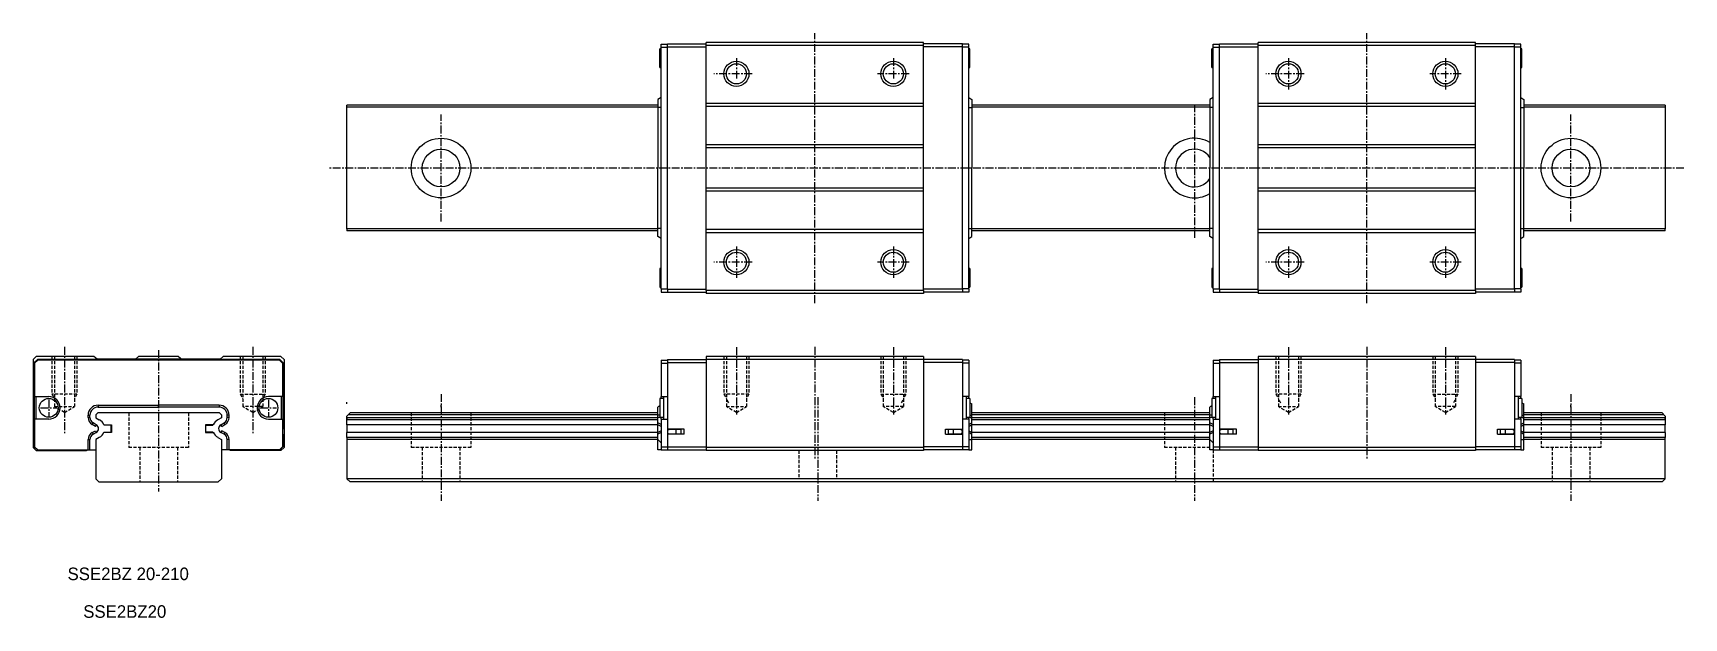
# Model space of a CAD drawing. Extents: x 2 to 265, y 0 to 93.
import ezdxf

# ---------------------------------------------------------------- set-up
doc = ezdxf.new("R2010")
doc.units = 0
doc.linetypes.add('CENTER', pattern=[2, 1.25, -0.25, 0.25, -0.25])
doc.linetypes.add('DASHED', pattern=[0.75, 0.5, -0.25])
doc.layers.get('0').update_dxf_attribs({"linetype": 'CONTINUOUS'})
doc.layers.add('CENTER', color=1, linetype='CENTER')

msp = doc.modelspace()

# ---------------------------------------------------------------- linework, layer by layer
at = {"color": 7, "linetype": 'CONTINUOUS'}
for p, q in [((102.05, 90.5), (101.85, 90.5)), ((101.85, 87.5), (101.85, 90.5)), ((102.05, 90.75), (102.05, 91.25)), ((102.05, 91.25), (103.05, 91.25)), ((102.05, 52.25), (102.05, 90.75)), ((102.05, 90.75), (103.05, 90.75)), ((103.05, 91.3), (109.25, 91.3)), ((103.05, 90.8), (103.05, 91.3)), ((103.05, 52.2), (103.05, 90.8)), ((103.05, 90.8), (109.25, 90.8)), ((143.85, 91.5), (109.25, 91.5)), ((109.25, 91), (109.25, 91.5)), ((109.25, 52), (109.25, 91)), ((143.85, 91), (109.25, 91)), ((143.85, 91), (143.85, 91.5)), ((150.05, 91.3), (143.85, 91.3)), ((143.85, 52), (143.85, 91)), ((150.05, 90.8), (143.85, 90.8)), ((150.05, 90.8), (150.05, 91.3)), ((151.05, 91.25), (150.05, 91.25)), ((150.05, 52.2), (150.05, 90.8)), ((151.05, 90.75), (150.05, 90.75)), ((151.05, 90.75), (151.05, 91.25)), ((151.05, 52.25), (151.05, 90.75)), ((151.25, 90.5), (151.05, 90.5)), ((151.25, 87.5), (151.25, 90.5)), ((189.79, 87.5), (189.79, 90.5)), ((189.99, 90.5), (189.79, 90.5)), ((189.99, 91.25), (190.99, 91.25)), ((189.99, 90.75), (189.99, 91.25)), ((189.99, 90.75), (190.99, 90.75)), ((189.99, 52.25), (189.99, 90.75)), ((190.99, 90.8), (190.99, 91.3)), ((190.99, 91.3), (197.19, 91.3)), ((190.99, 90.8), (197.19, 90.8)), ((190.99, 52.2), (190.99, 90.8)), ((197.19, 91), (197.19, 91.5)), ((231.79, 91.5), (197.19, 91.5)), ((231.79, 91), (197.19, 91)), ((197.19, 52), (197.19, 91)), ((231.79, 91), (231.79, 91.5)), ((237.99, 91.3), (231.79, 91.3)), ((231.79, 52), (231.79, 91)), ((237.99, 90.8), (231.79, 90.8)), ((237.99, 90.8), (237.99, 91.3)), ((238.99, 91.25), (237.99, 91.25)), ((237.99, 52.2), (237.99, 90.8)), ((238.99, 90.75), (237.99, 90.75)), ((238.99, 90.75), (238.99, 91.25)), ((238.99, 52.25), (238.99, 90.75)), ((239.19, 90.5), (238.99, 90.5)), ((239.19, 87.5), (239.19, 90.5)), ((101.85, 87.5), (102.05, 87.5)), ((151.05, 87.5), (151.25, 87.5)), ((189.79, 87.5), (189.99, 87.5)), ((238.99, 87.5), (239.19, 87.5)), ((102.05, 82.73), (101.55, 82.43)), ((101.55, 82.43), (101.55, 81.13)), ((143.85, 81.8), (109.25, 81.8)), ((151.05, 82.73), (151.55, 82.43)), ((151.55, 82.43), (151.55, 81.13)), ((189.99, 82.73), (189.49, 82.43)), ((189.49, 82.43), (189.49, 81.13)), ((231.79, 81.8), (197.19, 81.8)), ((238.99, 82.73), (239.49, 82.43)), ((239.49, 82.43), (239.49, 81.13)), ((101.55, 81.5), (52, 81.5)), ((52, 81.2), (52, 81.5)), ((52, 61.8), (52, 81.2)), ((101.55, 81.2), (52, 81.2)), ((101.55, 81.13), (101.55, 71.5)), ((102.05, 81.13), (101.55, 81.13)), ((143.85, 81.3), (109.25, 81.3)), ((151.05, 81.13), (151.55, 81.13)), ((189.49, 81.5), (151.55, 81.5)), ((189.49, 81.2), (151.55, 81.2)), ((151.55, 81.13), (151.55, 71.5)), ((189.99, 81.13), (189.49, 81.13)), ((189.49, 81.13), (189.49, 71.5)), ((231.79, 81.3), (197.19, 81.3)), ((238.99, 81.13), (239.49, 81.13)), ((262, 81.5), (239.49, 81.5)), ((262, 81.2), (239.49, 81.2)), ((239.49, 81.13), (239.49, 71.5)), ((262, 81.5), (262, 81.2)), ((262, 81.2), (262, 61.8)), ((143.85, 75.2), (109.25, 75.2)), ((143.85, 74.7), (109.25, 74.7)), ((231.79, 75.2), (197.19, 75.2)), ((231.79, 74.7), (197.19, 74.7)), ((101.55, 61.87), (101.55, 71.5)), ((151.55, 71.5), (151.05, 71.5)), ((151.55, 61.87), (151.55, 71.5)), ((189.49, 61.87), (189.49, 71.5)), ((239.49, 71.5), (238.99, 71.5)), ((239.49, 61.87), (239.49, 71.5)), ((143.85, 68.3), (109.25, 68.3)), ((143.85, 67.8), (109.25, 67.8)), ((231.79, 68.3), (197.19, 68.3)), ((231.79, 67.8), (197.19, 67.8)), ((101.55, 61.8), (52, 61.8)), ((52, 61.8), (52, 61.5)), ((101.55, 61.5), (52, 61.5)), ((102.05, 61.87), (101.55, 61.87)), ((101.55, 60.57), (101.55, 61.87)), ((102.05, 60.27), (101.55, 60.57)), ((143.85, 61.7), (109.25, 61.7)), ((143.85, 61.2), (109.25, 61.2)), ((151.05, 61.87), (151.55, 61.87)), ((151.05, 60.27), (151.55, 60.57)), ((151.55, 60.57), (151.55, 61.87)), ((189.49, 61.8), (151.55, 61.8)), ((189.49, 61.5), (151.55, 61.5)), ((189.49, 60.57), (189.49, 61.87)), ((189.99, 61.87), (189.49, 61.87)), ((189.99, 60.27), (189.49, 60.57)), ((231.79, 61.7), (197.19, 61.7)), ((231.79, 61.2), (197.19, 61.2)), ((238.99, 61.87), (239.49, 61.87)), ((238.99, 60.27), (239.49, 60.57)), ((239.49, 60.57), (239.49, 61.87)), ((262, 61.8), (239.49, 61.8)), ((262, 61.5), (239.49, 61.5)), ((262, 61.5), (262, 61.8)), ((102.05, 55.5), (101.85, 55.5)), ((101.85, 55.5), (101.85, 52.5)), ((151.25, 55.5), (151.05, 55.5)), ((151.25, 55.5), (151.25, 52.5)), ((189.79, 55.5), (189.79, 52.5)), ((189.99, 55.5), (189.79, 55.5)), ((239.19, 55.5), (238.99, 55.5)), ((239.19, 55.5), (239.19, 52.5)), ((101.85, 52.5), (102.05, 52.5)), ((102.05, 52.25), (102.05, 51.75)), ((102.05, 52.25), (103.05, 52.25)), ((102.05, 51.75), (103.05, 51.75)), ((103.05, 52.2), (109.25, 52.2)), ((103.05, 52.2), (103.05, 51.7)), ((103.05, 51.7), (109.25, 51.7)), ((143.85, 52), (109.25, 52)), ((109.25, 52), (109.25, 51.5)), ((143.85, 51.5), (109.25, 51.5)), ((150.05, 52.2), (143.85, 52.2)), ((143.85, 52), (143.85, 51.5)), ((150.05, 51.7), (143.85, 51.7)), ((151.05, 52.25), (150.05, 52.25)), ((150.05, 52.2), (150.05, 51.7)), ((151.05, 51.75), (150.05, 51.75)), ((151.05, 52.5), (151.25, 52.5)), ((151.05, 52.25), (151.05, 51.75)), ((189.79, 52.5), (189.99, 52.5)), ((189.99, 52.25), (190.99, 52.25)), ((189.99, 52.25), (189.99, 51.75)), ((189.99, 51.75), (190.99, 51.75)), ((190.99, 52.2), (190.99, 51.7)), ((190.99, 52.2), (197.19, 52.2)), ((190.99, 51.7), (197.19, 51.7)), ((197.19, 52), (197.19, 51.5)), ((231.79, 52), (197.19, 52)), ((231.79, 51.5), (197.19, 51.5)), ((237.99, 52.2), (231.79, 52.2)), ((231.79, 52), (231.79, 51.5)), ((237.99, 51.7), (231.79, 51.7)), ((238.99, 52.25), (237.99, 52.25)), ((237.99, 52.2), (237.99, 51.7)), ((238.99, 51.75), (237.99, 51.75)), ((238.99, 52.5), (239.19, 52.5)), ((238.99, 52.25), (238.99, 51.75)), ((2.5, 41.5), (2, 41)), ((2, 41), (2, 27)), ((2.7, 41), (2.2, 40.5)), ((2.2, 40.5), (2.2, 29.9)), ((2.75, 40.9), (2.25, 40.4)), ((2.25, 40.4), (2.25, 35.1)), ((11.7, 41.5), (2.5, 41.5)), ((41.3, 41), (2.7, 41)), ((41.25, 40.9), (2.75, 40.9)), ((12.2, 41.05), (11.7, 41.5)), ((31.8, 41.05), (12.2, 41.05)), ((18.8, 41.5), (18.3, 41.05)), ((25.2, 41.5), (18.8, 41.5)), ((25.2, 41.5), (25.7, 41.05)), ((31.8, 41.05), (32.3, 41.5)), ((41.5, 41.5), (32.3, 41.5)), ((41.25, 40.9), (41.75, 40.4)), ((41.3, 41), (41.8, 40.5)), ((41.5, 41.5), (42, 41)), ((41.75, 40.4), (41.75, 35.1)), ((41.8, 40.5), (41.8, 29.9)), ((42, 41), (42, 27)), ((102.05, 40.9), (102.05, 40.4)), ((102.05, 40.9), (103.05, 40.9)), ((102.05, 40.4), (102.05, 35.1)), ((102.05, 40.4), (103.05, 40.4)), ((103.05, 41), (109.25, 41)), ((103.05, 41), (103.05, 40.5)), ((103.05, 40.5), (109.25, 40.5)), ((103.05, 40.5), (103.05, 29.9)), ((143.85, 41.5), (109.25, 41.5)), ((109.25, 41.5), (109.25, 41)), ((143.85, 41), (109.25, 41)), ((109.25, 41), (109.25, 27)), ((143.85, 41.5), (143.85, 41)), ((143.85, 41), (143.85, 27)), ((150.05, 41), (143.85, 41)), ((150.05, 40.5), (143.85, 40.5)), ((150.05, 41), (150.05, 40.5)), ((151.05, 40.9), (150.05, 40.9)), ((150.05, 40.5), (150.05, 29.9)), ((151.05, 40.4), (150.05, 40.4)), ((151.05, 40.9), (151.05, 40.4)), ((151.05, 40.4), (151.05, 35.1)), ((189.99, 40.9), (190.99, 40.9)), ((189.99, 40.9), (189.99, 40.4)), ((189.99, 40.4), (190.99, 40.4)), ((189.99, 40.4), (189.99, 35.1)), ((190.99, 41), (190.99, 40.5)), ((190.99, 41), (197.19, 41)), ((190.99, 40.5), (190.99, 29.9)), ((190.99, 40.5), (197.19, 40.5)), ((197.19, 41.5), (197.19, 41)), ((231.79, 41.5), (197.19, 41.5)), ((197.19, 41), (197.19, 27)), ((231.79, 41), (197.19, 41)), ((231.79, 41.5), (231.79, 41)), ((237.99, 41), (231.79, 41)), ((231.79, 41), (231.79, 27)), ((237.99, 40.5), (231.79, 40.5)), ((237.99, 41), (237.99, 40.5)), ((238.99, 40.9), (237.99, 40.9)), ((237.99, 40.5), (237.99, 29.9)), ((238.99, 40.4), (237.99, 40.4)), ((238.99, 40.9), (238.99, 40.4)), ((238.99, 40.4), (238.99, 35.1)), ((2.25, 35.1), (4.5, 35.1)), ((2.45, 35.1), (2.45, 31.5)), ((41.75, 35.1), (39.5, 35.1)), ((41.55, 35.1), (41.55, 31.5)), ((52, 33.93), (52, 34.23)), ((102.45, 34.8), (101.85, 34.8)), ((101.85, 34.8), (101.85, 31.8)), ((102.05, 34.8), (102.05, 35.1)), ((102.05, 35.1), (103.05, 35.1)), ((102.45, 35.1), (102.45, 31.5)), ((151.05, 35.1), (150.05, 35.1)), ((150.65, 35.1), (150.65, 31.5)), ((151.25, 34.8), (150.65, 34.8)), ((151.05, 34.8), (151.05, 35.1)), ((151.25, 34.8), (151.25, 31.8)), ((189.79, 34.8), (189.79, 31.8)), ((190.39, 34.8), (189.79, 34.8)), ((189.99, 35.1), (190.99, 35.1)), ((189.99, 34.8), (189.99, 35.1)), ((190.39, 35.1), (190.39, 31.5)), ((238.99, 35.1), (237.99, 35.1)), ((238.59, 35.1), (238.59, 31.5)), ((239.19, 34.8), (238.59, 34.8)), ((238.99, 34.8), (238.99, 35.1)), ((239.19, 34.8), (239.19, 31.8)), ((10.77, 31.76), (10.77, 32.13)), ((10.77, 32.13), (11.07, 32.13)), ((10.77, 31.76), (11.07, 31.76)), ((11.07, 31.76), (11.07, 32.13)), ((12.3, 32.5), (12, 32.2)), ((12, 32.2), (12, 31.72)), ((12, 31.72), (12.56, 31.4)), ((31.7, 32.5), (12.3, 32.5)), ((12.37, 33.73), (22, 33.73)), ((12.37, 33.73), (12.37, 33.43)), ((12.37, 33.43), (22, 33.43)), ((31.63, 33.73), (22, 33.73)), ((22, 33.43), (22, 33.73)), ((31.63, 33.43), (22, 33.43)), ((32, 31.72), (31.44, 31.4)), ((31.63, 33.73), (31.63, 33.43)), ((31.7, 32.5), (32, 32.2)), ((32, 32.2), (32, 31.72)), ((33.23, 32.13), (32.93, 32.13)), ((32.93, 31.76), (32.93, 32.13)), ((33.23, 31.76), (32.93, 31.76)), ((33.23, 31.76), (33.23, 32.13)), ((52.5, 32.5), (52, 32)), ((52, 30.6), (52, 32)), ((101.55, 31.72), (52, 31.72)), ((52, 31.72), (52, 31.4)), ((101.55, 32.2), (52.2, 32.2)), ((101.55, 32.5), (52.5, 32.5)), ((67, 33.43), (67, 33.73)), ((101.85, 33.61), (101.55, 33.43)), ((101.55, 32.13), (101.55, 33.43)), ((101.55, 31.76), (101.55, 32.13)), ((101.85, 32.13), (101.55, 32.13)), ((102.05, 31.76), (101.55, 31.76)), ((101.55, 30.9), (101.55, 31.76)), ((101.85, 31.8), (102.45, 31.8)), ((102.05, 31.5), (102.05, 31.8)), ((150.65, 31.8), (151.25, 31.8)), ((151.05, 31.5), (151.05, 31.8)), ((151.05, 31.76), (151.55, 31.76)), ((151.25, 34.11), (151.55, 33.93)), ((151.25, 32.13), (151.55, 32.13)), ((151.55, 32.13), (151.55, 33.93)), ((189.49, 32.5), (151.55, 32.5)), ((189.49, 32.2), (151.55, 32.2)), ((151.55, 31.76), (151.55, 32.13)), ((151.55, 30.9), (151.55, 31.76)), ((189.49, 31.72), (151.55, 31.72)), ((189.79, 33.61), (189.49, 33.43)), ((189.49, 32.13), (189.49, 33.43)), ((189.79, 32.13), (189.49, 32.13)), ((189.49, 31.76), (189.49, 32.13)), ((189.49, 30.9), (189.49, 31.76)), ((189.99, 31.76), (189.49, 31.76)), ((189.79, 31.8), (190.39, 31.8)), ((189.99, 31.5), (189.99, 31.8)), ((238.59, 31.8), (239.19, 31.8)), ((238.99, 31.5), (238.99, 31.8)), ((238.99, 31.76), (239.49, 31.76)), ((239.19, 34.11), (239.49, 33.93)), ((239.19, 32.13), (239.49, 32.13)), ((239.49, 32.13), (239.49, 33.93)), ((261.5, 32.5), (239.49, 32.5)), ((261.8, 32.2), (239.49, 32.2)), ((239.49, 31.76), (239.49, 32.13)), ((239.49, 30.9), (239.49, 31.76)), ((262, 31.72), (239.49, 31.72)), ((247, 33.43), (247, 33.73)), ((261.5, 32.5), (262, 32)), ((262, 32), (262, 30.6)), ((262, 31.4), (262, 31.72)), ((2.2, 29.9), (2.25, 29.9)), ((2.2, 29.1), (2.2, 29.9)), ((2.2, 29.1), (2.2, 27.1)), ((2.2, 29.1), (2.25, 29.1)), ((2.25, 31.5), (2.25, 27.1)), ((4.5, 31.5), (2.25, 31.5)), ((11.42, 30.64), (11.57, 30.9)), ((11.93, 30.35), (11.42, 30.64)), ((11.42, 29.36), (11.93, 29.65)), ((11.42, 29.36), (11.57, 29.1)), ((12.08, 30.61), (11.57, 30.9)), ((11.57, 29.1), (12.08, 29.39)), ((11.93, 30.35), (12.08, 30.61)), ((11.93, 29.65), (12.08, 29.39)), ((13.28, 30.6), (14.5, 30.6)), ((14.5, 29.4), (13.28, 29.4)), ((13.38, 30.55), (13.36, 30.6)), ((13.36, 29.4), (13.38, 29.45)), ((14.45, 30.55), (13.38, 30.55)), ((13.38, 29.45), (14.45, 29.45)), ((14.45, 29.45), (14.45, 30.55)), ((14.5, 30.6), (14.5, 29.4)), ((29.5, 30.6), (29.5, 29.4)), ((30.72, 30.6), (29.5, 30.6)), ((29.5, 29.4), (30.72, 29.4)), ((29.55, 30.55), (30.62, 30.55)), ((29.55, 29.45), (29.55, 30.55)), ((30.62, 29.45), (29.55, 29.45)), ((30.62, 30.55), (30.64, 30.6)), ((30.64, 29.4), (30.62, 29.45)), ((31.92, 30.61), (32.43, 30.9)), ((32.07, 30.35), (31.92, 30.61)), ((32.07, 29.65), (31.92, 29.39)), ((32.43, 29.1), (31.92, 29.39)), ((32.07, 30.35), (32.58, 30.64)), ((32.58, 29.36), (32.07, 29.65)), ((32.58, 30.64), (32.43, 30.9)), ((32.58, 29.36), (32.43, 29.1)), ((39.5, 31.5), (41.75, 31.5)), ((41.75, 31.5), (41.75, 27.1)), ((41.8, 29.9), (41.75, 29.9)), ((41.8, 29.1), (41.75, 29.1)), ((41.8, 29.1), (41.8, 29.9)), ((41.8, 29.1), (41.8, 27.1)), ((101.55, 31.4), (52, 31.4)), ((101.55, 30.6), (52, 30.6)), ((52, 30.6), (52, 29.4)), ((101.55, 29.4), (52, 29.4)), ((52, 28.6), (52, 29.4)), ((101.55, 30.61), (101.55, 30.9)), ((102.05, 30.64), (101.55, 30.9)), ((101.55, 29.39), (101.55, 30.61)), ((102.05, 30.35), (101.55, 30.61)), ((102.05, 29.65), (101.55, 29.39)), ((101.55, 29.1), (101.55, 29.39)), ((102.05, 29.36), (101.55, 29.1)), ((101.55, 28.24), (101.55, 29.1)), ((102.05, 31.5), (102.05, 27.1)), ((102.05, 31.5), (103.05, 31.5)), ((105.75, 29.9), (103.05, 29.9)), ((103.05, 29.9), (103.05, 29.1)), ((103.05, 29.1), (103.05, 27.1)), ((105.75, 29.1), (103.05, 29.1)), ((104.45, 29.85), (103.4, 29.85)), ((104.45, 29.85), (103.4, 29.85)), ((103.4, 29.15), (104.45, 29.15)), ((103.4, 29.15), (104.45, 29.15)), ((103.85, 29.85), (103.85, 29.9)), ((103.85, 29.1), (103.85, 29.15)), ((104.31, 29.85), (104.31, 29.9)), ((104.31, 29.1), (104.31, 29.15)), ((104.45, 29.5), (104.45, 29.85)), ((105.25, 29.85), (104.45, 29.85)), ((105.25, 29.85), (104.45, 29.85)), ((104.45, 29.5), (104.45, 29.85)), ((104.45, 29.15), (104.45, 29.5)), ((104.45, 29.15), (104.45, 29.5)), ((104.45, 29.15), (105.25, 29.15)), ((104.45, 29.15), (105.25, 29.15)), ((105.25, 29.5), (105.25, 29.85)), ((105.25, 29.5), (105.25, 29.85)), ((105.25, 29.15), (105.25, 29.5)), ((105.25, 29.15), (105.25, 29.5)), ((105.75, 29.1), (105.75, 29.9)), ((147.35, 29.9), (150.05, 29.9)), ((147.35, 29.1), (147.35, 29.9)), ((147.35, 29.1), (150.05, 29.1)), ((148.65, 29.85), (147.85, 29.85)), ((147.85, 29.5), (147.85, 29.85)), ((147.85, 29.15), (147.85, 29.5)), ((147.85, 29.15), (148.65, 29.15)), ((149.7, 29.85), (148.65, 29.85)), ((148.65, 29.5), (148.65, 29.85)), ((148.65, 29.15), (148.65, 29.5)), ((148.65, 29.15), (149.7, 29.15)), ((148.79, 29.85), (148.79, 29.9)), ((148.79, 29.1), (148.79, 29.15)), ((149.25, 29.85), (149.25, 29.9)), ((149.25, 29.1), (149.25, 29.15)), ((151.05, 31.5), (150.05, 31.5)), ((150.05, 29.9), (150.05, 29.1)), ((150.05, 29.1), (150.05, 27.1)), ((151.05, 31.5), (151.05, 27.1)), ((151.05, 30.64), (151.55, 30.9)), ((151.05, 30.35), (151.55, 30.61)), ((151.05, 29.65), (151.55, 29.39)), ((151.05, 29.36), (151.55, 29.1)), ((189.49, 31.4), (151.55, 31.4)), ((151.55, 30.61), (151.55, 30.9)), ((151.55, 29.39), (151.55, 30.61)), ((189.49, 30.6), (151.55, 30.6)), ((189.49, 29.4), (151.55, 29.4)), ((151.55, 29.1), (151.55, 29.39)), ((151.55, 28.24), (151.55, 29.1)), ((189.99, 30.64), (189.49, 30.9)), ((189.49, 30.61), (189.49, 30.9)), ((189.99, 30.35), (189.49, 30.61)), ((189.49, 29.39), (189.49, 30.61)), ((189.99, 29.65), (189.49, 29.39)), ((189.49, 29.1), (189.49, 29.39)), ((189.99, 29.36), (189.49, 29.1)), ((189.49, 28.24), (189.49, 29.1)), ((189.99, 31.5), (190.99, 31.5)), ((189.99, 31.5), (189.99, 27.1)), ((190.99, 29.9), (190.99, 29.1)), ((193.69, 29.9), (190.99, 29.9)), ((193.69, 29.1), (190.99, 29.1)), ((190.99, 29.1), (190.99, 27.1)), ((192.39, 29.85), (191.34, 29.85)), ((192.39, 29.85), (191.34, 29.85)), ((191.34, 29.15), (192.39, 29.15)), ((191.34, 29.15), (192.39, 29.15)), ((191.79, 29.85), (191.79, 29.9)), ((191.79, 29.1), (191.79, 29.15)), ((192.25, 29.85), (192.25, 29.9)), ((192.25, 29.1), (192.25, 29.15)), ((192.39, 29.5), (192.39, 29.85)), ((193.19, 29.85), (192.39, 29.85)), ((193.19, 29.85), (192.39, 29.85)), ((192.39, 29.5), (192.39, 29.85)), ((192.39, 29.15), (192.39, 29.5)), ((192.39, 29.15), (192.39, 29.5)), ((192.39, 29.15), (193.19, 29.15)), ((192.39, 29.15), (193.19, 29.15)), ((193.19, 29.5), (193.19, 29.85)), ((193.19, 29.5), (193.19, 29.85)), ((193.19, 29.15), (193.19, 29.5)), ((193.19, 29.15), (193.19, 29.5)), ((193.69, 29.1), (193.69, 29.9)), ((235.29, 29.1), (235.29, 29.9)), ((235.29, 29.9), (237.99, 29.9)), ((235.29, 29.1), (237.99, 29.1)), ((235.79, 29.5), (235.79, 29.85)), ((236.59, 29.85), (235.79, 29.85)), ((235.79, 29.15), (235.79, 29.5)), ((235.79, 29.15), (236.59, 29.15)), ((236.59, 29.5), (236.59, 29.85)), ((237.64, 29.85), (236.59, 29.85)), ((236.59, 29.15), (236.59, 29.5)), ((236.59, 29.15), (237.64, 29.15)), ((236.73, 29.85), (236.73, 29.9)), ((236.73, 29.1), (236.73, 29.15)), ((237.19, 29.85), (237.19, 29.9)), ((237.19, 29.1), (237.19, 29.15)), ((238.99, 31.5), (237.99, 31.5)), ((237.99, 29.9), (237.99, 29.1)), ((237.99, 29.1), (237.99, 27.1)), ((238.99, 31.5), (238.99, 27.1)), ((238.99, 30.64), (239.49, 30.9)), ((238.99, 30.35), (239.49, 30.61)), ((238.99, 29.65), (239.49, 29.39)), ((238.99, 29.36), (239.49, 29.1)), ((262, 31.4), (239.49, 31.4)), ((239.49, 30.61), (239.49, 30.9)), ((239.49, 29.39), (239.49, 30.61)), ((262, 30.6), (239.49, 30.6)), ((262, 29.4), (239.49, 29.4)), ((239.49, 29.1), (239.49, 29.39)), ((239.49, 28.24), (239.49, 29.1)), ((262, 29.4), (262, 30.6)), ((262, 29.4), (262, 28.6)), ((2, 27), (2.5, 26.5)), ((2.2, 27.1), (2.7, 26.6)), ((2.25, 27.1), (2.75, 26.6)), ((2.5, 26.5), (10.53, 26.5)), ((2.7, 26.6), (2.75, 26.6)), ((2.75, 26.6), (10.77, 26.6)), ((10.53, 26.5), (10.74, 26.6)), ((10.77, 28.24), (11.07, 28.24)), ((10.77, 26.6), (10.77, 28.24)), ((10.77, 26.6), (11.07, 26.6)), ((11.07, 26.6), (11.07, 28.24)), ((11.07, 26.6), (12, 26.6)), ((12.56, 28.6), (12, 28.28)), ((12, 28.28), (12, 22)), ((31.44, 28.6), (32, 28.28)), ((32, 28.28), (32, 22)), ((32.93, 26.6), (32, 26.6)), ((33.23, 28.24), (32.93, 28.24)), ((32.93, 26.6), (32.93, 28.24)), ((33.23, 26.6), (32.93, 26.6)), ((33.23, 26.6), (33.23, 28.24)), ((41.25, 26.6), (33.23, 26.6)), ((33.47, 26.5), (33.26, 26.6)), ((41.5, 26.5), (33.47, 26.5)), ((41.75, 27.1), (41.25, 26.6)), ((41.3, 26.6), (41.25, 26.6)), ((41.8, 27.1), (41.3, 26.6)), ((42, 27), (41.5, 26.5)), ((101.55, 28.6), (52, 28.6)), ((52, 28.6), (52, 28.28)), ((52, 28.28), (52, 22)), ((101.55, 28.28), (52, 28.28)), ((101.55, 26.6), (101.55, 28.24)), ((102.05, 27.74), (101.55, 28.24)), ((102.05, 26.6), (101.55, 26.6)), ((102.05, 27.1), (102.05, 26.6)), ((102.05, 27.1), (103.05, 27.1)), ((102.05, 26.6), (103.05, 26.6)), ((103.05, 27.1), (109.25, 27.1)), ((103.05, 27.1), (103.05, 26.6)), ((103.05, 26.6), (109.25, 26.6)), ((143.85, 27), (109.25, 27)), ((109.25, 27), (109.25, 26.5)), ((143.85, 26.5), (109.25, 26.5)), ((150.05, 27.1), (143.85, 27.1)), ((143.85, 27), (143.85, 26.5)), ((150.05, 26.6), (143.85, 26.6)), ((150.05, 27.1), (150.05, 26.6)), ((151.05, 27.1), (150.05, 27.1)), ((151.05, 26.6), (150.05, 26.6)), ((151.05, 28.24), (151.55, 28.24)), ((151.05, 27.1), (151.05, 26.6)), ((151.05, 26.6), (151.55, 26.6)), ((189.49, 28.6), (151.55, 28.6)), ((189.49, 28.28), (151.55, 28.28)), ((151.55, 26.6), (151.55, 28.24)), ((189.99, 27.74), (189.49, 28.24)), ((189.49, 26.6), (189.49, 28.24)), ((189.99, 26.6), (189.49, 26.6)), ((189.99, 27.1), (190.99, 27.1)), ((189.99, 27.1), (189.99, 26.6)), ((189.99, 26.6), (190.99, 26.6)), ((190.99, 27.1), (190.99, 26.6)), ((190.99, 27.1), (197.19, 27.1)), ((190.99, 26.6), (197.19, 26.6)), ((197.19, 27), (197.19, 26.5)), ((231.79, 27), (197.19, 27)), ((231.79, 26.5), (197.19, 26.5)), ((237.99, 27.1), (231.79, 27.1)), ((231.79, 27), (231.79, 26.5)), ((237.99, 26.6), (231.79, 26.6)), ((238.99, 27.1), (237.99, 27.1)), ((237.99, 27.1), (237.99, 26.6)), ((238.99, 26.6), (237.99, 26.6)), ((238.99, 28.24), (239.49, 28.24)), ((238.99, 27.1), (238.99, 26.6)), ((238.99, 26.6), (239.49, 26.6)), ((262, 28.6), (239.49, 28.6)), ((262, 28.28), (239.49, 28.28)), ((239.49, 26.6), (239.49, 28.24)), ((262, 28.28), (262, 28.6)), ((262, 22), (262, 28.28)), ((12, 22), (12.5, 21.5)), ((12.5, 21.5), (31.5, 21.5)), ((32, 22), (31.5, 21.5)), ((262, 22), (52, 22)), ((52, 22), (52.5, 21.5)), ((261.5, 21.5), (52.5, 21.5)), ((262, 22), (261.5, 21.5))]:
    msp.add_line(p, q, dxfattribs=at)
at = {"color": 3, "linetype": 'DASHED'}
for p, q in [((5, 41.5), (5, 35.5)), ((5.4, 41.5), (5.4, 33.5)), ((8.6, 41.5), (8.6, 33.5)), ((9, 41.5), (9, 35.5)), ((35, 41.5), (35, 35.5)), ((35.4, 41.5), (35.4, 33.5)), ((38.6, 41.5), (38.6, 33.5)), ((39, 41.5), (39, 35.5)), ((112.05, 41.5), (112.05, 35.5)), ((112.45, 41.5), (112.45, 33.5)), ((115.65, 41.5), (115.65, 33.5)), ((116.05, 41.5), (116.05, 35.5)), ((137.05, 41.5), (137.05, 35.5)), ((137.45, 41.5), (137.45, 33.5)), ((140.65, 41.5), (140.65, 33.5)), ((141.05, 41.5), (141.05, 35.5)), ((199.99, 41.5), (199.99, 35.5)), ((200.39, 41.5), (200.39, 33.5)), ((203.59, 41.5), (203.59, 33.5)), ((203.99, 41.5), (203.99, 35.5)), ((224.99, 41.5), (224.99, 35.5)), ((225.39, 41.5), (225.39, 33.5)), ((228.59, 41.5), (228.59, 33.5)), ((228.99, 41.5), (228.99, 35.5)), ((5, 35.5), (5.4, 34.81)), ((9, 35.5), (5, 35.5)), ((5.5, 34.5), (5.72, 34.11)), ((9, 35.5), (8.6, 34.81)), ((35, 35.5), (39, 35.5)), ((35, 35.5), (35.4, 34.81)), ((38.5, 34.5), (38.27, 34.11)), ((38.5, 34.5), (38.27, 34.11)), ((39, 35.5), (38.6, 34.81)), ((116.05, 35.5), (112.05, 35.5)), ((112.05, 35.5), (112.45, 34.81)), ((112.55, 34.5), (112.77, 34.11)), ((112.55, 34.5), (112.77, 34.11)), ((116.05, 35.5), (115.65, 34.81)), ((137.05, 35.5), (137.45, 34.81)), ((137.05, 35.5), (141.05, 35.5)), ((140.55, 34.5), (140.32, 34.11)), ((140.55, 34.5), (140.32, 34.11)), ((141.05, 35.5), (140.65, 34.81)), ((199.99, 35.5), (200.39, 34.81)), ((203.99, 35.5), (199.99, 35.5)), ((200.49, 34.5), (200.71, 34.11)), ((200.49, 34.5), (200.71, 34.11)), ((203.99, 35.5), (203.59, 34.81)), ((224.99, 35.5), (228.99, 35.5)), ((224.99, 35.5), (225.39, 34.81)), ((228.49, 34.5), (228.26, 34.11)), ((228.49, 34.5), (228.26, 34.11)), ((228.99, 35.5), (228.59, 34.81)), ((7, 32.58), (5.4, 33.5)), ((5.4, 33.5), (8.6, 33.5)), ((7, 32.58), (8.6, 33.5)), ((17.25, 32.5), (17.25, 27)), ((26.75, 32.5), (26.75, 27)), ((37, 32.58), (35.4, 33.5)), ((38.6, 33.5), (35.4, 33.5)), ((37, 32.58), (38.6, 33.5)), ((62.25, 32.5), (62.25, 27)), ((71.75, 32.5), (71.75, 27)), ((112.45, 33.5), (115.65, 33.5)), ((114.05, 32.58), (112.45, 33.5)), ((114.05, 32.58), (115.65, 33.5)), ((140.65, 33.5), (137.45, 33.5)), ((139.05, 32.58), (137.45, 33.5)), ((139.05, 32.58), (140.65, 33.5)), ((182.25, 32.5), (182.25, 27)), ((201.99, 32.58), (200.39, 33.5)), ((200.39, 33.5), (203.59, 33.5)), ((201.99, 32.58), (203.59, 33.5)), ((226.99, 32.58), (225.39, 33.5)), ((228.59, 33.5), (225.39, 33.5)), ((226.99, 32.58), (228.59, 33.5)), ((242.25, 32.5), (242.25, 27)), ((251.75, 32.5), (251.75, 27)), ((26.75, 27), (17.25, 27)), ((19, 27), (19, 21.5)), ((25, 27), (25, 21.5)), ((71.75, 27), (62.25, 27)), ((64, 27), (64, 21.5)), ((70, 27), (70, 21.5)), ((124, 26.5), (124, 22)), ((130, 26.5), (130, 22)), ((189.49, 27), (182.25, 27)), ((184, 27), (184, 21.5)), ((190, 26.6), (190, 21.5)), ((251.75, 27), (242.25, 27)), ((244, 27), (244, 21.5)), ((250, 27), (250, 21.5))]:
    msp.add_line(p, q, dxfattribs=at)
at = {"color": 3, "linetype": 'CONTINUOUS'}
for centre in [(114.05, 86.5), (139.05, 86.5), (201.99, 86.5), (226.99, 86.5), (114.05, 56.5), (139.05, 56.5), (201.99, 56.5), (226.99, 56.5)]:
    msp.add_circle(centre, 2, dxfattribs=at)
at = {"color": 7, "linetype": 'CONTINUOUS'}
for centre, radius in [((114.05, 86.5), 1.6), ((139.05, 86.5), 1.6), ((201.99, 86.5), 1.6), ((226.99, 86.5), 1.6), ((67, 71.5), 4.75), ((67, 71.5), 3), ((247, 71.5), 4.75), ((247, 71.5), 3), ((114.05, 56.5), 1.6), ((139.05, 56.5), 1.6), ((201.99, 56.5), 1.6), ((226.99, 56.5), 1.6), ((4.5, 33.3), 1.5), ((39.5, 33.3), 1.5)]:
    msp.add_circle(centre, radius, dxfattribs=at)
for centre, radius, start, end in [((187, 71.5), 4.75, 58.4054, 301.5946), ((187, 71.5), 3, 33.9508, 326.0492), ((4.5, 33.3), 1.8, 270, 90), ((39.5, 33.3), 1.8, 90, 270), ((12.37, 32.13), 1.6, 90.0008, 179.9992), ((12.07, 31.76), 1.3, 180, 240), ((12.37, 32.13), 1.3, 90, 180), ((12.07, 31.76), 1, 180, 240), ((31.63, 32.13), 1.6, 0.0008, 89.9992), ((31.63, 32.13), 1.3, 0, 90), ((31.93, 31.76), 1, 300, 0), ((31.93, 31.76), 1.3, 300, 0), ((12.07, 28.24), 1.3, 120, 180), ((12.07, 28.24), 1, 120, 180), ((11.73, 30), 0.7, 300, 60), ((11.69, 29.89), 1.75, 24.1151, 60), ((11.69, 30.12), 1.75, 300, 335.8849), ((32.32, 29.89), 1.75, 120, 155.8849), ((32.32, 30.12), 1.75, 204.1151, 240), ((32.27, 30), 0.7, 120, 240), ((31.93, 28.24), 1, 0, 60), ((31.93, 28.24), 1.3, 0, 60), ((103.4, 29.5), 0.35, 90, 180), ((103.4, 29.5), 0.35, 90, 180), ((103.4, 29.5), 0.35, 180, 270), ((103.4, 29.5), 0.35, 180, 270), ((149.7, 29.5), 0.35, 0, 90), ((149.7, 29.5), 0.35, 270, 0), ((191.34, 29.5), 0.35, 90, 180), ((191.34, 29.5), 0.35, 90, 180), ((191.34, 29.5), 0.35, 180, 270), ((191.34, 29.5), 0.35, 180, 270), ((237.64, 29.5), 0.35, 0, 90), ((237.64, 29.5), 0.35, 270, 0)]:
    msp.add_arc(centre, radius, start, end, dxfattribs=at)
at = {"layer": 'CENTER', "color": 1, "linetype": 'CENTER'}
for p, q in [((126.55, 50), (126.55, 93)), ((214.49, 50), (214.49, 93)), ((114.05, 89), (114.05, 85.5)), ((139.05, 89), (139.05, 85.5)), ((201.99, 89), (201.99, 84)), ((226.99, 89), (226.99, 84)), ((116.55, 86.5), (110.45, 86.5)), ((141.55, 86.5), (136.55, 86.5)), ((204.49, 86.5), (198.39, 86.5)), ((229.49, 86.5), (224.49, 86.5)), ((187, 81.63), (187, 60.13)), ((67, 63), (67, 80)), ((247, 63), (247, 80)), ((265, 71.5), (49, 71.5)), ((114.05, 59), (114.05, 54)), ((139.05, 59), (139.05, 54)), ((201.99, 59), (201.99, 54)), ((226.99, 59), (226.99, 54)), ((116.55, 56.5), (110.45, 56.5)), ((141.55, 56.5), (136.55, 56.5)), ((204.49, 56.5), (198.39, 56.5)), ((229.49, 56.5), (224.49, 56.5)), ((7, 43), (7, 29.26)), ((22, 42.5), (22, 20)), ((37, 43), (37, 29.26)), ((114.05, 42.94), (114.05, 32.26)), ((126.55, 43), (126.55, 25)), ((139.05, 42.94), (139.05, 32.26)), ((201.99, 42.94), (201.99, 32.26)), ((214.49, 43), (214.49, 25)), ((226.99, 42.94), (226.99, 32.26)), ((4.5, 34.6), (4.5, 32)), ((39.5, 34.6), (39.5, 32)), ((67, 35.5), (67, 18.5)), ((127, 35), (127, 18.5)), ((187, 35), (187, 18.5)), ((247, 35.5), (247, 18.5)), ((3.2, 33.3), (5.8, 33.3)), ((38.2, 33.3), (40.8, 33.3))]:
    msp.add_line(p, q, dxfattribs=at)

# ---------------------------------------------------------------- texts
at = {"color": 7, "linetype": 'CONTINUOUS'}
for s, p in [('SSE2BZ 20-210', (7.5, 5.86)), ('SSE2BZ20', (10, -0.14))]:
    msp.add_text(s, height=2, dxfattribs=at).set_placement(p)

doc.saveas('drawing.dxf')
